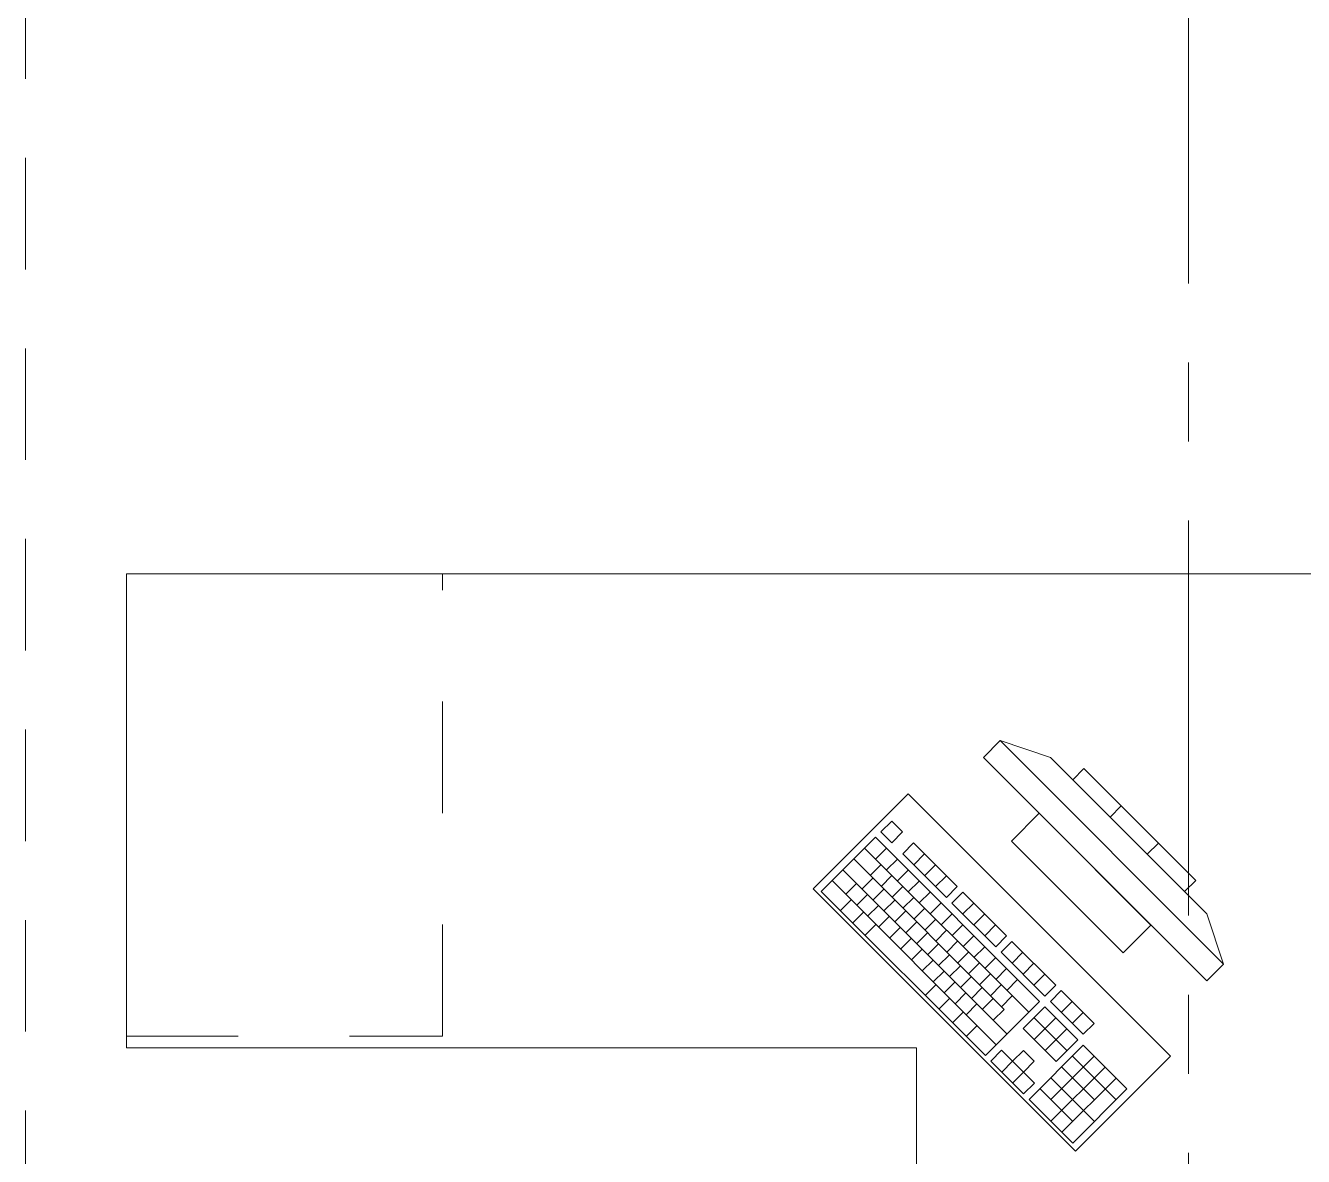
# Model space of a CAD drawing. Header units: inches. Extents: x -38 to 5698, y -33 to 92.
# Drawn here: x 222.57 to 224.188, y 31.006 to 32.437 of the extents above; entities that cross this region are included whole.
import ezdxf

# ---------------------------------------------------------------- set-up
doc = ezdxf.new("R2010")
doc.units = ezdxf.units.IN
doc.header["$MEASUREMENT"] = 0
for name, pattern in [('Hidden Line', [0.195611, 0.141111, -0.0545]), ('Punto & Raya', [0.65, 0.5, -0.075, 0, -0.075]), ('Rayas', [0.282222, 0.141111, -0.141111])]:
    doc.linetypes.add(name, pattern=pattern)
for name, color, linetype in [('08 _ STR _ EXT _ 09 Vigas', 7, 'Continuous'), ('Interior - Mobiliario', 7, 'Continuous'), ('Marcador - Secciones', 251, 'Continuous')]:
    doc.layers.add(name, color=color, linetype=linetype)

msp = doc.modelspace()

# ---------------------------------------------------------------- linework, layer by layer
at = {"layer": '08 _ STR _ EXT _ 09 Vigas', "color": 251, "linetype": 'Hidden Line', "lineweight": 13}
msp.add_line((222.57, 30.2), (222.57, 39.4), dxfattribs=at)
at = {"layer": 'Interior - Mobiliario', "color": 175, "linetype": 'Rayas', "lineweight": 13}
for p, q in [((223.098, 31.1587), (223.098, 31.7437)), ((222.698, 31.1587), (223.098, 31.1587))]:
    msp.add_line(p, q, dxfattribs=at)
at = {"layer": 'Interior - Mobiliario', "color": 175, "linetype": 'Continuous', "lineweight": 13}
for p, q in [((223.804, 31.5326), (223.7828, 31.5114)), ((224.0869, 31.2497), (223.804, 31.5326)), ((223.804, 31.5326), (223.8677, 31.5114)), ((223.7828, 31.5114), (224.0656, 31.2285)), ((223.8677, 31.5114), (224.0656, 31.3134)), ((223.9101, 31.4972), (223.8959, 31.4831)), ((224.0515, 31.3558), (223.9101, 31.4972)), ((223.8959, 31.4831), (224.0374, 31.3417)), ((223.8535, 31.4407), (223.8182, 31.4053)), ((223.9949, 31.2992), (223.8535, 31.4407)), ((223.9431, 31.4359), (223.9572, 31.4501)), ((223.6666, 31.4308), (223.6529, 31.4171)), ((223.6805, 31.417), (223.6666, 31.4308)), ((223.6461, 31.4103), (223.5775, 31.3417)), ((223.8538, 31.2026), (223.6461, 31.4103)), ((223.6529, 31.4171), (223.6668, 31.4033)), ((223.6668, 31.4033), (223.6805, 31.417)), ((223.8182, 31.4053), (223.9596, 31.2639)), ((223.6323, 31.3966), (223.8401, 31.1888)), ((223.6462, 31.3827), (223.6599, 31.3964)), ((223.6943, 31.4031), (223.6806, 31.3894)), ((223.6806, 31.3894), (223.736, 31.334)), ((223.7497, 31.3478), (223.6943, 31.4031)), ((223.6945, 31.3756), (223.7082, 31.3893)), ((223.9902, 31.3888), (224.0044, 31.4029)), ((223.6186, 31.3828), (223.809, 31.1924)), ((223.6394, 31.3621), (223.6531, 31.3758)), ((223.66, 31.3689), (223.6738, 31.3826)), ((223.7083, 31.3617), (223.722, 31.3755)), ((223.6049, 31.3691), (223.8126, 31.1614)), ((223.6291, 31.3449), (223.6429, 31.3586)), ((223.6532, 31.3482), (223.667, 31.3619)), ((223.6739, 31.355), (223.6876, 31.3687)), ((223.7222, 31.3479), (223.7359, 31.3616)), ((224.0374, 31.3417), (224.0515, 31.3558)), ((223.5775, 31.3417), (223.7852, 31.134)), ((223.5912, 31.3554), (223.7989, 31.1477)), ((223.6085, 31.3381), (223.6222, 31.3518)), ((223.643, 31.3311), (223.6567, 31.3448)), ((223.6671, 31.3344), (223.6808, 31.3481)), ((223.6877, 31.3412), (223.7014, 31.3549)), ((223.7016, 31.3273), (223.7153, 31.341)), ((223.736, 31.334), (223.7497, 31.3478)), ((223.7566, 31.3408), (223.7429, 31.3271)), ((223.812, 31.2854), (223.7566, 31.3408)), ((223.6017, 31.3175), (223.6154, 31.3312)), ((223.6224, 31.3243), (223.6361, 31.338)), ((223.6362, 31.3104), (223.6499, 31.3241)), ((223.6568, 31.3172), (223.6706, 31.3309)), ((223.6809, 31.3205), (223.6947, 31.3342)), ((223.7154, 31.3135), (223.7291, 31.3272)), ((223.7429, 31.3271), (223.7983, 31.2717)), ((223.7568, 31.3133), (223.7705, 31.327)), ((223.6173, 31.3019), (223.631, 31.3156)), ((223.6501, 31.2966), (223.6638, 31.3103)), ((223.6707, 31.3034), (223.6844, 31.3171)), ((223.6948, 31.3067), (223.7085, 31.3204)), ((223.7293, 31.2996), (223.743, 31.3133)), ((223.7706, 31.2994), (223.7843, 31.3131)), ((224.0869, 31.2497), (224.0656, 31.3134)), ((223.6329, 31.2863), (223.6466, 31.3)), ((223.6639, 31.2827), (223.6776, 31.2964)), ((223.6845, 31.2895), (223.6983, 31.3032)), ((223.7086, 31.2928), (223.7224, 31.3066)), ((223.7225, 31.279), (223.7362, 31.2927)), ((223.7431, 31.2858), (223.7568, 31.2995)), ((223.7845, 31.2856), (223.7982, 31.2993)), ((223.9596, 31.2639), (223.9949, 31.2992)), ((223.6777, 31.2689), (223.6915, 31.2826)), ((223.6984, 31.2757), (223.7121, 31.2894)), ((223.7122, 31.2618), (223.7259, 31.2755)), ((223.7363, 31.2651), (223.75, 31.2789)), ((223.757, 31.2719), (223.7707, 31.2856)), ((223.7983, 31.2717), (223.812, 31.2854)), ((223.8189, 31.2785), (223.8052, 31.2648)), ((223.8743, 31.2231), (223.8189, 31.2785)), ((223.6916, 31.255), (223.7053, 31.2687)), ((223.7261, 31.248), (223.7398, 31.2617)), ((223.7502, 31.2513), (223.7639, 31.265)), ((223.7708, 31.2581), (223.7845, 31.2718)), ((223.8052, 31.2648), (223.8606, 31.2094)), ((223.8191, 31.251), (223.8328, 31.2647)), ((223.7054, 31.2412), (223.7192, 31.2549)), ((223.7399, 31.2341), (223.7536, 31.2478)), ((223.764, 31.2374), (223.7777, 31.2512)), ((223.7847, 31.2442), (223.7984, 31.258)), ((223.7985, 31.2304), (223.8122, 31.2441)), ((223.8329, 31.2371), (223.8466, 31.2508)), ((224.0656, 31.2285), (224.0869, 31.2497)), ((223.7193, 31.2273), (223.733, 31.241)), ((223.7331, 31.2135), (223.7469, 31.2272)), ((223.7538, 31.2203), (223.7675, 31.234)), ((223.7779, 31.2236), (223.7916, 31.2373)), ((223.8124, 31.2165), (223.8261, 31.2303)), ((223.8468, 31.2233), (223.8605, 31.237)), ((223.709, 31.2102), (223.7228, 31.2239)), ((223.747, 31.1996), (223.7607, 31.2133)), ((223.7676, 31.2064), (223.7813, 31.2201)), ((223.7917, 31.2098), (223.8054, 31.2235)), ((223.8606, 31.2094), (223.8743, 31.2231)), ((223.8813, 31.2162), (223.8675, 31.2025)), ((223.9228, 31.1747), (223.8813, 31.2162)), ((223.7263, 31.1928), (223.7401, 31.2066)), ((223.7608, 31.1858), (223.7745, 31.1995)), ((223.7815, 31.1926), (223.7952, 31.2063)), ((223.7852, 31.134), (223.8538, 31.2026)), ((223.8056, 31.1959), (223.8193, 31.2096)), ((223.8607, 31.1956), (223.8333, 31.1682)), ((223.9022, 31.1541), (223.8607, 31.1956)), ((223.8675, 31.2025), (223.9091, 31.161)), ((223.8814, 31.1886), (223.8951, 31.2024)), ((223.7437, 31.1755), (223.7574, 31.1892)), ((223.7953, 31.1787), (223.809, 31.1924)), ((223.847, 31.1819), (223.8885, 31.1404)), ((223.8471, 31.1544), (223.8745, 31.1818)), ((223.8952, 31.1748), (223.909, 31.1885)), ((223.761, 31.1582), (223.7747, 31.1719)), ((223.8333, 31.1682), (223.8748, 31.1267)), ((223.861, 31.1405), (223.8884, 31.1679)), ((223.9091, 31.161), (223.9228, 31.1747)), ((223.9092, 31.1472), (223.8406, 31.0786)), ((223.8748, 31.1267), (223.9022, 31.1541)), ((223.9645, 31.0918), (223.9092, 31.1472)), ((223.8058, 31.1408), (223.7921, 31.1271)), ((223.8197, 31.1269), (223.8058, 31.1408)), ((223.8334, 31.1406), (223.8197, 31.1269)), ((223.8472, 31.1268), (223.8334, 31.1406)), ((223.8682, 31.0785), (223.923, 31.1333)), ((223.8954, 31.1335), (223.9508, 31.0781)), ((223.7921, 31.1271), (223.8337, 31.0855)), ((223.806, 31.1132), (223.8197, 31.1269)), ((223.8197, 31.1269), (223.8335, 31.1131)), ((223.8198, 31.0994), (223.8335, 31.1131)), ((223.8335, 31.1131), (223.8472, 31.1268)), ((223.8474, 31.0992), (223.8335, 31.1131)), ((223.8683, 31.0509), (223.9369, 31.1195)), ((223.8817, 31.1197), (223.9233, 31.0782)), ((223.8337, 31.0855), (223.8474, 31.0992)), ((223.868, 31.106), (223.9234, 31.0506)), ((223.8821, 31.0371), (223.9507, 31.1056)), ((223.8543, 31.0923), (223.8958, 31.0508)), ((223.896, 31.0232), (223.9645, 31.0918)), ((223.8406, 31.0786), (223.896, 31.0232))]:
    msp.add_line(p, q, dxfattribs=at)
at = {"layer": 'Interior - Mobiliario', "color": 175, "linetype": 'Continuous', "lineweight": 13, "flags": 128}
for points in [[(224.198, 31.7437), (222.698, 31.7437), (222.698, 31.1437), (223.698, 31.1437), (223.698, 30.4437), (224.198, 30.4437)], [(223.6873, 31.4654), (223.5671, 31.3452), (223.8995, 31.0129), (224.0197, 31.1331)]]:
    msp.add_lwpolyline(points, close=True, dxfattribs=at)
at = {"layer": 'Marcador - Secciones', "color": 251, "linetype": 'Punto & Raya', "lineweight": 13}
msp.add_line((224.0425, 46.2111), (224.0425, 0.8878), dxfattribs=at)

doc.saveas('drawing.dxf')
